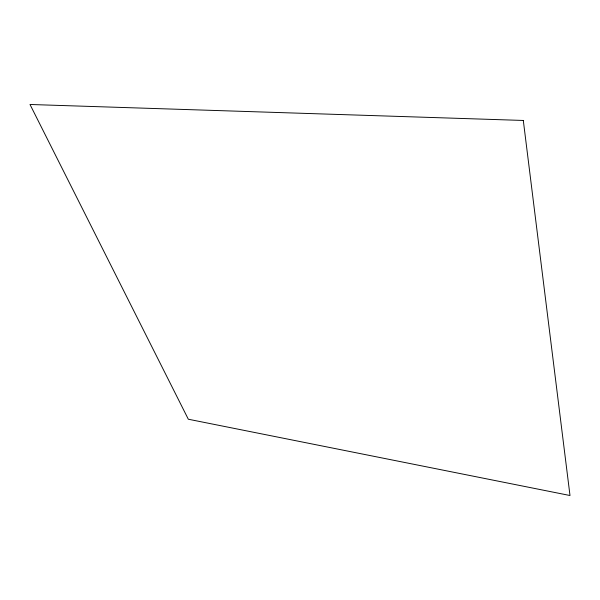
<?xml version="1.0" encoding="UTF-8"?>
<svg xmlns="http://www.w3.org/2000/svg" width="600" height="600" viewBox="0 0 600 600"><rect width="100%" height="100%" fill="white"/><g stroke="black" fill="none" stroke-linecap="round" stroke-linejoin="round"><path stroke-width="0.9" d="M523.305 120.458L30 104.483L188.317 419.228L570 495.518L523.305 120.458"/></g></svg>
